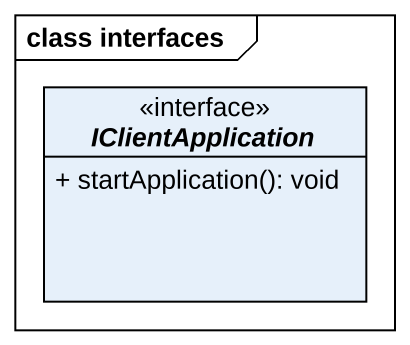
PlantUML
@startuml
mainframe class interfaces
hide circle
hide empty members
skinparam classAttributeIconSize 0
interface IClientApplication <<interface>> {
  + startApplication(): void
}
@enduml
